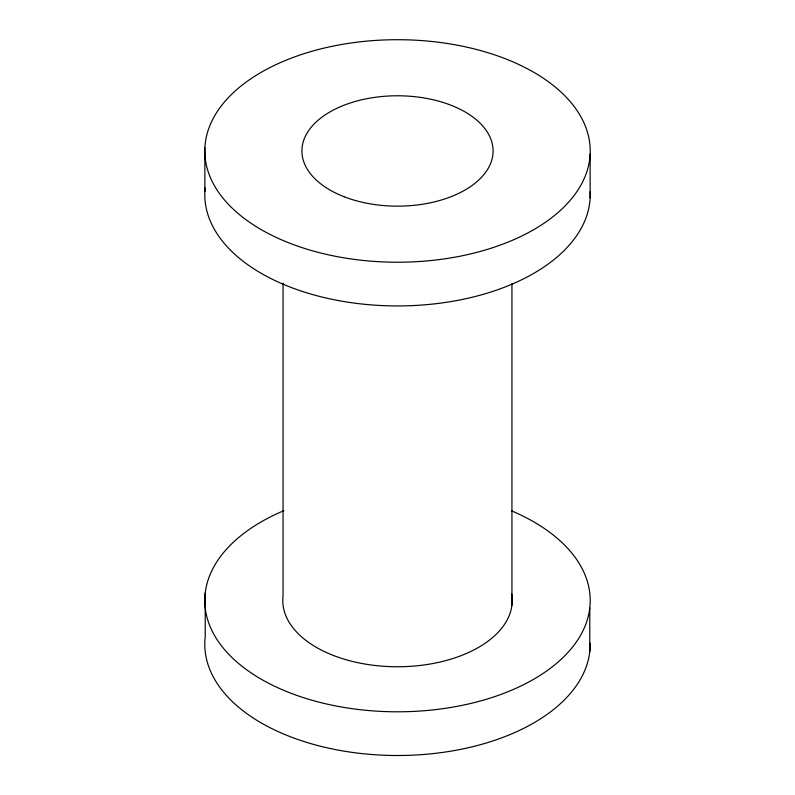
<?xml version="1.0" encoding="UTF-8"?>
<svg xmlns="http://www.w3.org/2000/svg" width="795" height="795" viewBox="0 0 795 795"><rect width="100%" height="100%" fill="white"/><g stroke="black" fill="none" stroke-linecap="round" stroke-linejoin="round"><path stroke-width="1.19" d="M590.138 154.131A192.708 111.26 0 0 1 296.436 245.695A192.708 111.26 0 0 1 305.936 53.066A192.708 111.26 0 0 1 590.138 154.131L590.138 197.846M589.771 608.056L589.771 651.771M511.94 283.636L511.94 605.104M283.06 283.199L283.06 595.972A114.709 66.224 0 0 0 399.597 666.747A114.709 66.224 0 0 0 511.573 593.557M205.229 593.01L205.229 636.716A192.708 111.26 0 0 0 391.816 755.459A192.708 111.26 0 0 0 590.208 643.284M204.862 147.8L204.862 191.506M511.781 510.946A192.708 111.26 0 0 1 540.242 675.283A192.708 111.26 0 0 1 254.191 674.925A192.708 111.26 0 0 1 283.894 510.658M590.148 191.784A192.708 111.26 0 0 1 394.111 305.916A192.708 111.26 0 0 1 205.15 187.878M344.106 196.743A95.589 55.193 0 0 0 492.86 154.777A95.589 55.193 0 0 0 355.524 101.382A95.589 55.193 0 0 0 344.106 196.743"/></g></svg>
